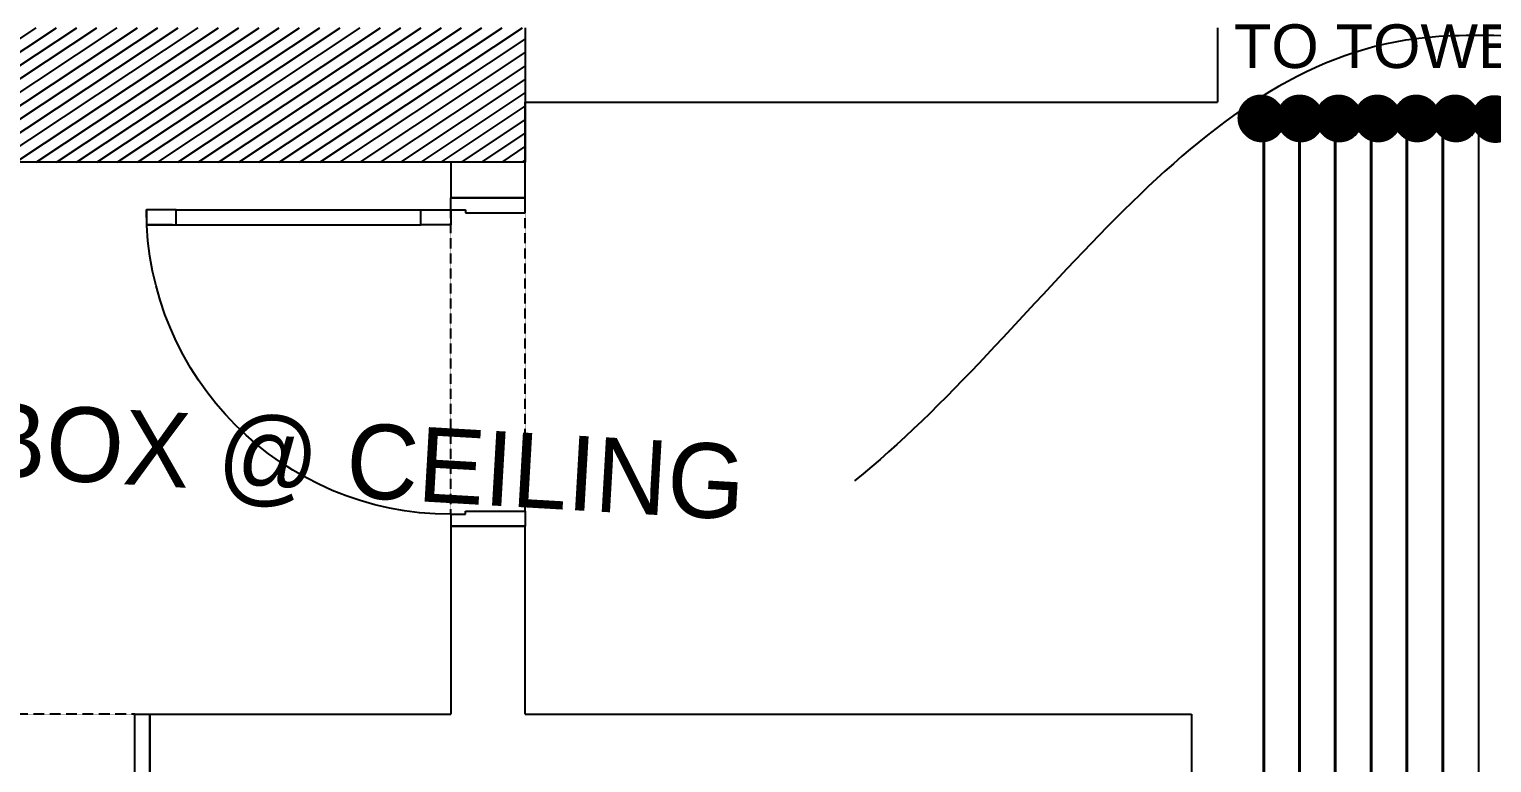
# Model space of a CAD drawing. Extents: x -678889171 to 586587, y -792238163 to 335485.
# Drawn here: x 74508 to 79411, y 43135 to 45592 of the extents above; entities that cross this region are included whole.
import ezdxf

# ---------------------------------------------------------------- set-up
doc = ezdxf.new("R2010")
doc.units = 0
doc.header["$MEASUREMENT"] = 0
doc.linetypes.add('XR-A-col-910$0$ACAD_ISO10W100', pattern=[18, 12, -3, 0, -3])
doc.linetypes.add('XR-CORE -A$0$XR-A-CORE$0$XR-A-TYP-2-3-4-5-6-7-8-10$0$HIDDEN', pattern=[0.375, 0.25, -0.125])
doc.layers.get('0').update_dxf_attribs({"color": 8})
doc.layers.add('.ABB.MULTILEADERS', color=2, linetype='Continuous', lineweight=9)
for name, color, linetype in [('4-TWXT-ELECTRICAL', 4, 'Continuous'), ('E-TEXT35', 2, 'Continuous'), ('E-Wire-NORMAL', 4, 'Continuous'), ('HR_LIGHT', 1, 'Continuous'), ('powr wire', 4, 'Continuous'), ('XR-A-9TH-FLOOR$0$A-WALL', 252, 'Continuous'), ('XR-A-col-910$0$A-COLS', 252, 'Continuous'), ('XR-A-col-910$0$A-COLS-PATT', 252, 'Continuous'), ('XR-A-col-910$0$A-WALL-CENT', 252, 'XR-A-col-910$0$ACAD_ISO10W100'), ('XR-CORE -A$0$A-WALL', 252, 'Continuous'), ('XR-CORE -A$0$XR-A-CORE$0$XR-A-TYP-2-3-4-5-6-7-8-10$0$A-DOOR', 252, 'Continuous'), ('XR-CORE -A$0$XR-A-CORE$0$XR-A-TYP-2-3-4-5-6-7-8-10$0$A-FLOR-OVHD', 252, 'XR-CORE -A$0$XR-A-CORE$0$XR-A-TYP-2-3-4-5-6-7-8-10$0$HIDDEN')]:
    doc.layers.add(name, color=color, linetype=linetype)
doc.styles.get("Standard").update_dxf_attribs({"font": 'arial.ttf'})
doc.styles.add('STENCIL', font='stencil.shx')
doc.styles.add('Work$0$E-M.MODUL', font='romans.shx', dxfattribs={"width": 0.8})
doc.dimstyles.new('Work$0$S-DIM', dxfattribs={"dimscale": 500, "dimtxt": 0.2065, "dimasz": 0.104, "dimexe": 0, "dimexo": 0, "dimgap": 0, "dimtad": 0, "dimdec": 0, "dimzin": 0, "dimdsep": 46, "dimtxsty": 'Work$0$E-M.MODUL', "dimcen": 0.25, "dimclrd": 5, "dimclre": 5, "dimclrt": 1, "dimadec": 0, "dimazin": 0, "dimtfac": 1, "dimtdec": 0, "dimtofl": 0, "dimtmove": 0, "dimatfit": 3, "dimfxl": 1, "dimtolj": 1, "dimtzin": 0, "dimlwe": 13, "dimarcsym": 0})

# ---------------------------------------------------------------- blocks, each defined once
blk = doc.blocks.new('XR-A-col-910$0$core')
at = {"layer": 'XR-A-col-910$0$A-COLS-PATT'}
h = blk.add_hatch(dxfattribs=at)
h.set_pattern_fill('ANSI31', color=256, scale=300, angle=11.4764)
h.set_pattern_definition([(45, (-7e-12, -1e-12), (-26.516504, 26.516504), [])])
h.paths.add_polyline_path([(103374.7, 48333.1), (110388.4, 49757.1), (110298.9, 50198.1), (100892.6, 48288.4), (99650, 48288.4), (99650, 43803.5), (101922.3, 42187.6), (102096.2, 42432), (100050, 43887.2), (100050, 47838.4), (100937.8, 47838.4), (102904.9, 48237.7), (105109.8, 46669.7), (105312.7, 46955)])
at = {"layer": 'XR-A-col-910$0$A-COLS'}
for p, q in [((110298.9, 50198.1), (110388.4, 49757.1)), ((110388.4, 49757.1), (103374.7, 48333.1))]:
    blk.add_line(p, q, dxfattribs=at)
blk = doc.blocks.new('XR-A-col-910')
at = {"layer": 'XR-A-col-910$0$A-WALL-CENT', "rotation": 348.5236005268783}
blk.add_blockref('XR-A-col-910$0$core', (-39109.7, 4826.1), dxfattribs=at)
blk = doc.blocks.new('*U1036')
for p, q in [((-300, 110), (-300, -140)), ((-250, 110), (-300, 110)), ((-250, -90), (-250, 110)), ((750, -90), (750, 110)), ((750, 110), (800, 110)), ((800, 110), (800, -140)), ((-260, -140), (-260, -90)), ((-260, -90), (-250, -90)), ((760, -90), (750, -90)), ((760, -140), (760, -90)), ((-260, -140), (-300, -140)), ((760, -140), (800, -140)), ((710, -1060), (710, -240)), ((760, -1060), (760, -240))]:
    blk.add_line(p, q)
for points in [[(710, -240), (760, -240), (760, -140), (710, -140), (710, -227)], [(710, -1060), (760, -1060), (760, -1160), (710, -1160), (710, -1073), (710, -1160)]]:
    blk.add_lwpolyline(points, close=True)
blk.add_arc((760, -140), 1020, 180, 270)
at = {"layer": 'XR-CORE -A$0$XR-A-CORE$0$XR-A-TYP-2-3-4-5-6-7-8-10$0$A-FLOR-OVHD'}
for p, q in [((-250, 110), (750, 110)), ((-260, -140), (760, -140))]:
    blk.add_line(p, q, dxfattribs=at)

msp = doc.modelspace()

# ---------------------------------------------------------------- hatches: boundary and pattern name
at = {"layer": 'E-Wire-NORMAL'}
h = msp.add_hatch(dxfattribs=at)
h.set_pattern_fill('ANSI31', color=4, scale=1.334307)
h.set_pattern_definition([(45, (154884.68045, -32694.98515), (-0.1179371716, 0.1179371716), [])])
edge = h.paths.add_edge_path()
edge.add_arc((78639, 45293.6), 77.7, 0, 360)
h = msp.add_hatch(dxfattribs=at)
h.set_pattern_fill('ANSI31', color=4, scale=1.334307)
h.set_pattern_definition([(45, (155014.90819, -32694.98515), (-0.1179371716, 0.1179371716), [])])
edge = h.paths.add_edge_path()
edge.add_arc((78769.2, 45293.6), 77.7, 0, 360)
h = msp.add_hatch(dxfattribs=at)
h.set_pattern_fill('ANSI31', color=4, scale=1.334307)
h.set_pattern_definition([(45, (155145.13593, -32694.98515), (-0.1179371716, 0.1179371716), [])])
edge = h.paths.add_edge_path()
edge.add_arc((78899.4, 45293.6), 77.7, 0, 360)
h = msp.add_hatch(dxfattribs=at)
h.set_pattern_fill('ANSI31', color=4, scale=1.334307)
h.set_pattern_definition([(45, (155275.36367, -32694.98515), (-0.1179371716, 0.1179371716), [])])
edge = h.paths.add_edge_path()
edge.add_arc((79029.6, 45293.6), 77.7, 0, 360)
h = msp.add_hatch(dxfattribs=at)
h.set_pattern_fill('ANSI31', color=4, scale=1.334307)
h.set_pattern_definition([(45, (155405.5914, -32694.98515), (-0.1179371716, 0.1179371716), [])])
edge = h.paths.add_edge_path()
edge.add_arc((79159.9, 45293.6), 77.7, 0, 360)
h = msp.add_hatch(dxfattribs=at)
h.set_pattern_fill('ANSI31', color=4, scale=1.334307)
h.set_pattern_definition([(45, (155535.81915, -32694.98515), (-0.1179371716, 0.1179371716), [])])
edge = h.paths.add_edge_path()
edge.add_arc((79290.1, 45293.6), 77.7, 0, 360)
h = msp.add_hatch(dxfattribs=at)
h.set_pattern_fill('ANSI31', color=4, scale=1.334307)
h.set_pattern_definition([(45, (155667.91426, -32696.91528), (-0.1179371716, 0.1179371716), [])])
edge = h.paths.add_edge_path()
edge.add_arc((79422.2, 45291.6), 77.7, 0, 360)

# ---------------------------------------------------------------- linework, layer by layer
at = {"layer": 'HR_LIGHT', "color": 3}
msp.add_line((79366.4, 45295.8), (79366.4, 39498.6, 0), dxfattribs=at)
at = {"layer": 'powr wire', "color": 6, "lineweight": 40}
for p, q in [((78646.4, 45295.8), (78646.4, 39897.1, 0)), ((78766.4, 45295.8), (78766.4, 39735.3, 0)), ((78886.4, 45295.8), (78886.4, 39573.5, 0)), ((79006.4, 45295.8), (79006.4, 39411.8, 0)), ((79126.4, 45295.8), (79126.4, 39250, 0)), ((79246.4, 45295.8), (79246.4, 39088.2, 0))]:
    msp.add_line(p, q, dxfattribs=at)
at = {"layer": 'XR-CORE -A$0$A-WALL'}
for p, q in [((78491, 45597.1), (78491, 45347.1)), ((75921.2, 45147.1), (72494.4, 45147.1)), ((75921.2, 45147.1), (75921.2, 45027.1)), ((75921.2, 45027.1), (76171.2, 45027.1, 0)), ((75921.2, 43927.1), (75921.2, 43297.5)), ((75921.2, 43927.1), (76171.2, 43927.1, 0)), ((74912.6, 43297.5, 0), (75921.2, 43297.5, 0)), ((74912.6, 43047.5), (74912.6, 43297.5)), ((76171.2, 43297.5, 0), (78404.6, 43297.5, 0)), ((78404.6, 43297.5), (78404.6, 39728.4))]:
    msp.add_line(p, q, dxfattribs=at)
for points in [[(76171.2, 45027.1), (76171.2, 45347.1), (78491, 45347.1)], [(76171.2, 43297.5), (76171.2, 43927.1)]]:
    msp.add_lwpolyline(points, dxfattribs=at)

# ---------------------------------------------------------------- block references
at = {"layer": 'XR-A-9TH-FLOOR$0$A-WALL'}
msp.add_blockref('XR-A-col-910', (-2800.4, 13522.1), dxfattribs=at)
at = {"layer": 'XR-CORE -A$0$XR-A-CORE$0$XR-A-TYP-2-3-4-5-6-7-8-10$0$A-DOOR', "extrusion": (2.58973e-11, -2.54907e-23, -1), "zscale": -1, "rotation": 90}
msp.add_blockref('*U1036', (-76061.2, 44227.1, 0), dxfattribs=at)
at = {"layer": 'XR-CORE -A$0$XR-A-CORE$0$XR-A-TYP-2-3-4-5-6-7-8-10$0$A-DOOR', "extrusion": (2.54854e-23, 2.58973e-11, -1), "zscale": -1}
msp.add_blockref('*U1036', (-74612.6, 43187.5, 0), dxfattribs=at)

# ---------------------------------------------------------------- texts
at = {"layer": '4-TWXT-ELECTRICAL', "color": 1, "insert": (78546.8, 45608.4), "char_height": 146.47, "attachment_point": 1}
msp.add_mtext_dynamic_manual_height_columns('TO TOWER H', width=1479.426, gutter_width=732.3, heights=[0], dxfattribs=at)
at = {"layer": 'E-TEXT35', "color": 1, "style": 'STENCIL'}
msp.add_text('PULL BOX @ CEILING ', height=250, rotation=356.6991, dxfattribs=at).set_placement((73408.5, 44149.4, 0))

# ---------------------------------------------------------------- leaders
at = {"layer": '.ABB.MULTILEADERS', "color": 4, "path_type": 1}
msp.add_leader([(79862.5, 45554.9, 0), (79122.2, 45554.9, 0), (77275, 44079.6, 0)], dimstyle='Work$0$S-DIM', dxfattribs=at)

doc.saveas('drawing.dxf')
